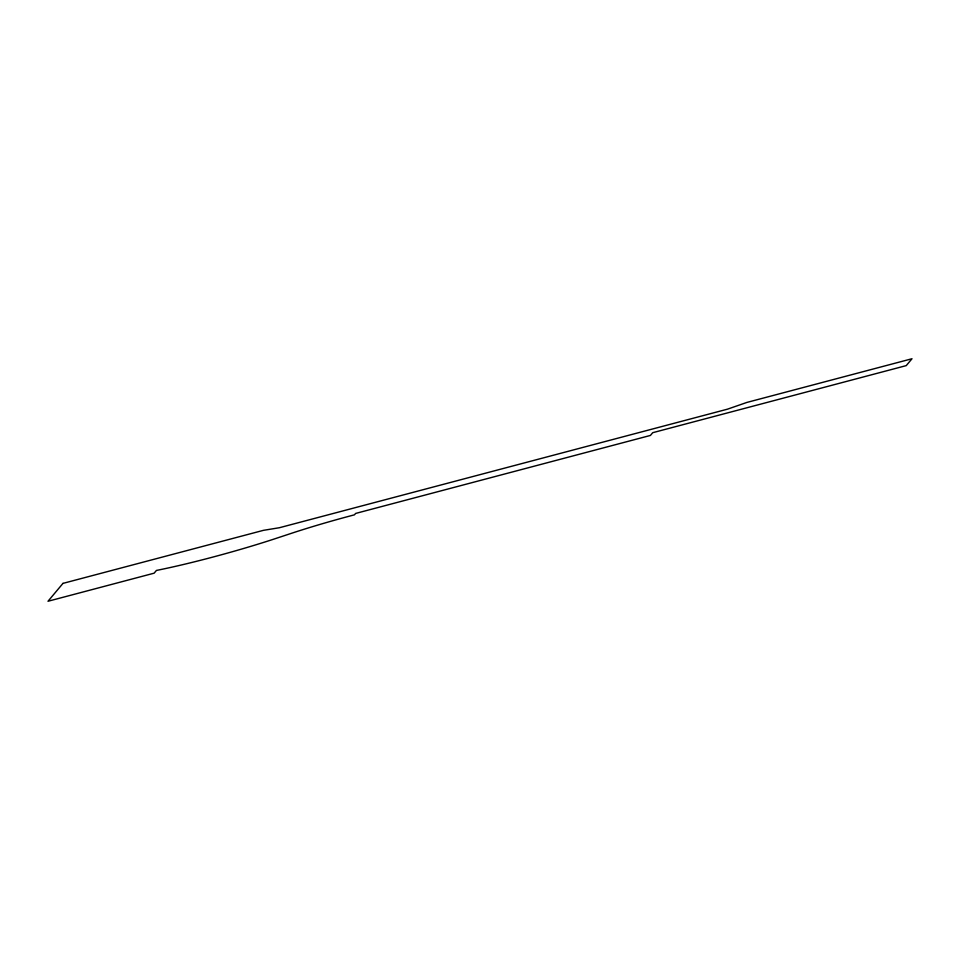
<?xml version="1.0" encoding="UTF-8"?>
<svg xmlns="http://www.w3.org/2000/svg" width="960" height="960" viewBox="0 0 960 960"><rect width="100%" height="100%" fill="white"/><g stroke="black" fill="none" stroke-linecap="round" stroke-linejoin="round"><path stroke-width="1.44" d="M62.976 583.38L48 601.26L154.128 573.18L156.432 570.432A105.54 8.832 -15.4 0 0 273.816 539.136L288.84 534.18A99.012 8.28 -15.4 0 1 354.456 514.824L355.608 513.444L650.412 435.444L652.716 432.696L906.24 365.616L912 358.74L746.916 402.42L727.5 409.164L279.396 527.724L263.436 530.34L62.976 583.38"/></g></svg>
